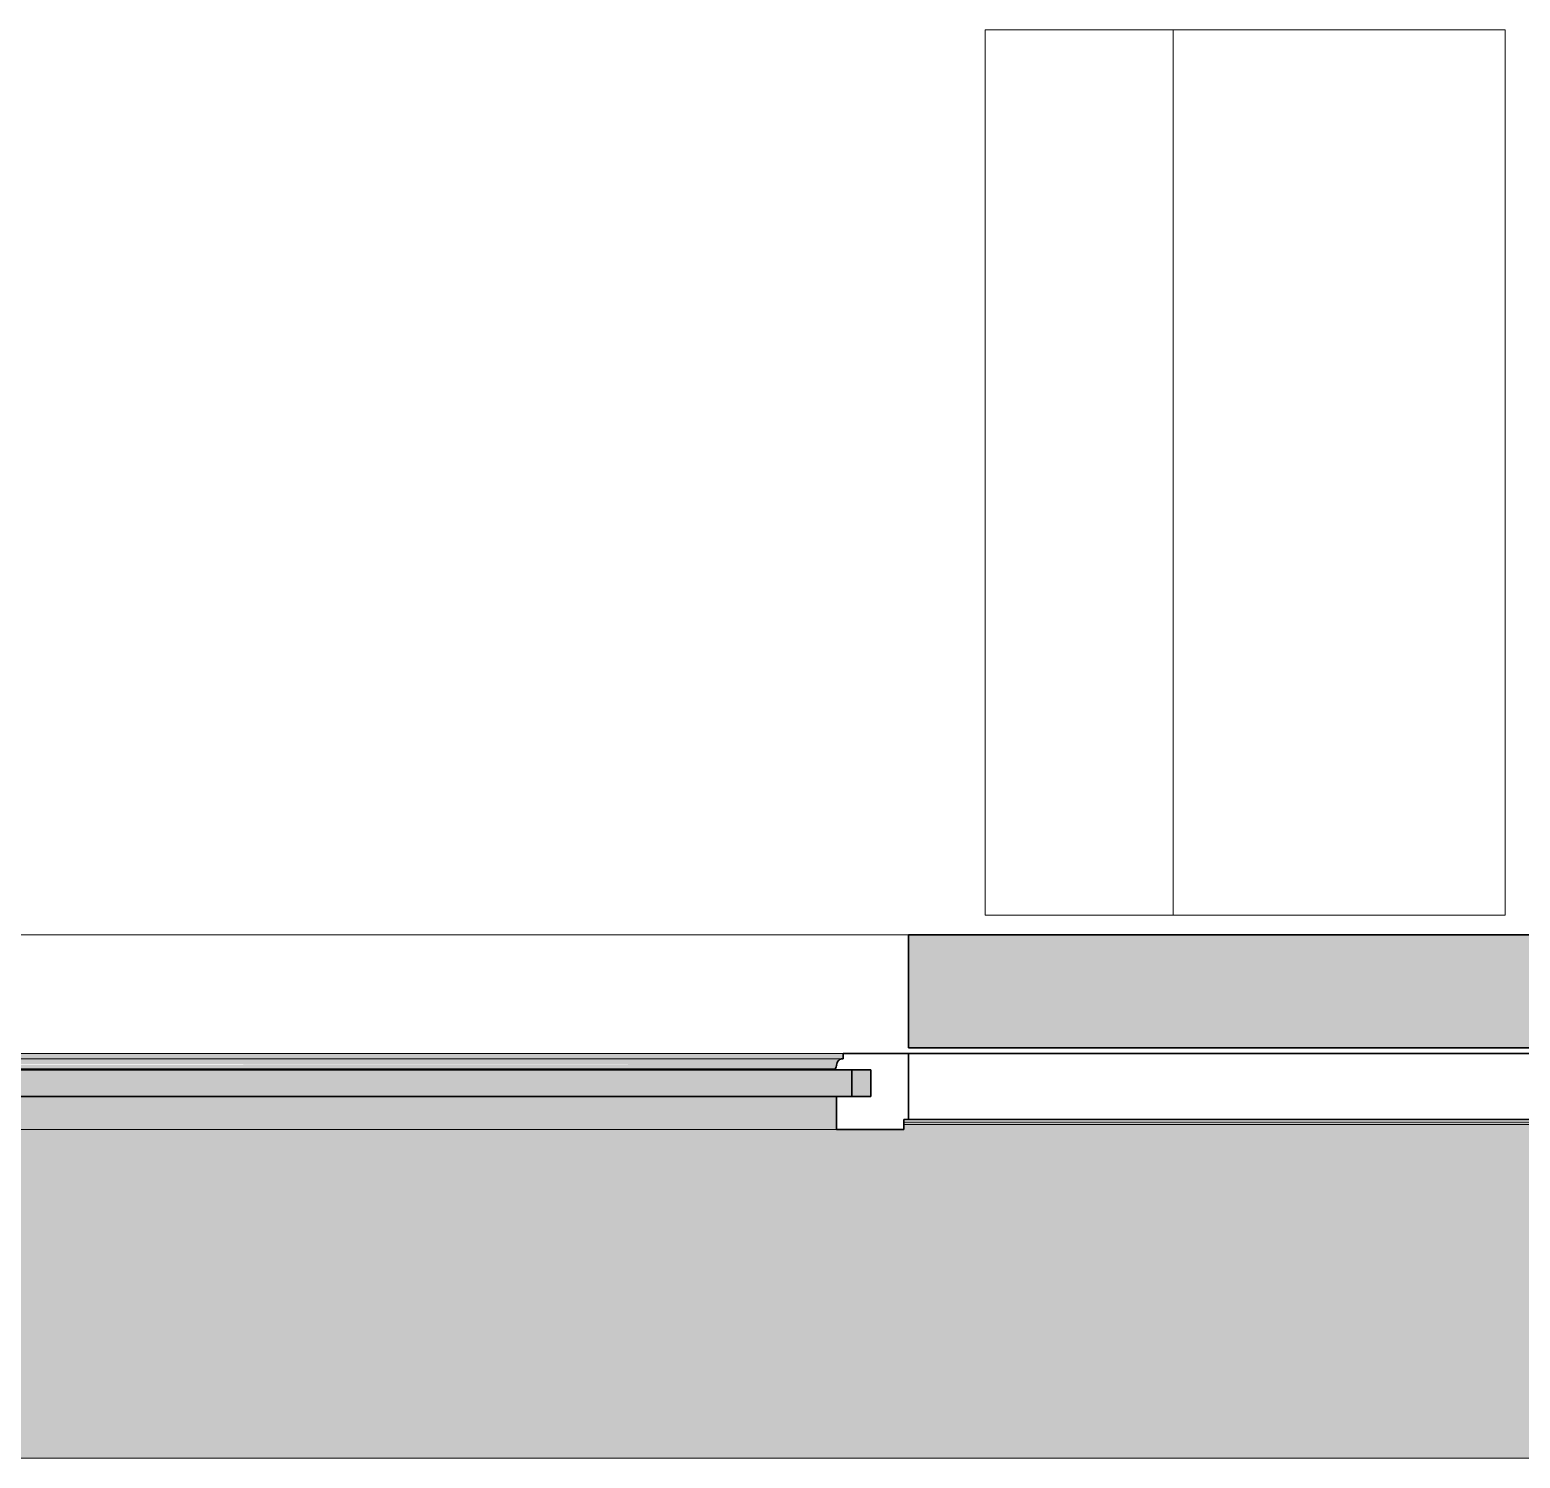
# Model space of a CAD drawing. Header units: millimetres. Extents: x 79795 to 317870, y -36033 to 97293.
# Drawn here: x 213265 to 214611, y 8896 to 10187 of the extents above; entities that cross this region are included whole.
import ezdxf

# ---------------------------------------------------------------- set-up
doc = ezdxf.new("R2010")
doc.units = ezdxf.units.MM
doc.header["$MEASUREMENT"] = 0
for name, color, linetype, lineweight in [('CSM-STL-XX-ZZ-M3-A-XXXX-00001_detached _19_04_21__rvt-1-Level 4$0$A-GLAZ', 7, 'CONTINUOUS', 9), ('CSM-STL-XX-ZZ-M3-A-XXXX-00001_detached _19_04_21__rvt-1-Level 4$0$A-WALL-PATT', 7, 'CONTINUOUS', 9), ('CSM-STL-XX-ZZ-M3-A-XXXX-00001_detached _19_04_21__rvt-1-Level 4$0$I-WALL', 7, 'CONTINUOUS', 9), ('I-FURN', 8, 'CONTINUOUS', 9)]:
    doc.layers.add(name, color=color, linetype=linetype, lineweight=lineweight)

msp = doc.modelspace()

# ---------------------------------------------------------------- hatches: boundary and pattern name
at = {"layer": 'CSM-STL-XX-ZZ-M3-A-XXXX-00001_detached _19_04_21__rvt-1-Level 4$0$A-GLAZ'}
for points in [[(213996.8, 9257.2), (213999.6, 9257.2), (213999.6, 9262.2), (212718, 9262.2), (212718, 9257.2), (213995.8, 9257.2)], [(213993.8, 9252.3), (213995.6, 9255.9), (213995.8, 9257.2), (212720.9, 9256.7), (212723.6, 9253.6), (212724.3, 9252.3), (213993.4, 9252.3)], [(213992.4, 9248.3), (213993.6, 9252.3), (212724, 9251.2), (212725.3, 9248.3), (213003, 9248.3)], [(214024.6, 9223.3), (214024.6, 9247.2), (212710.1, 9247.2), (212710.1, 9223.3), (213003, 9223.3)], [(213992.4, 9247.2), (213992.4, 9248.3), (213003, 9247.2)], [(213993.6, 9193.3), (213993.6, 9223.3), (212724, 9223.3), (212724, 9193.3), (213003, 9193.3)], [(222292.8, 8896.3), (222292.8, 8933.3), (222192.8, 8933.3), (222192.8, 9198), (222188.5, 9198), (222188.5, 9193.3), (220797.2, 9193.3), (220797.2, 9198), (219477.5, 9198), (219477.5, 9193.3), (218086.2, 9193.3), (218086.2, 9198), (216765.5, 9198), (216765.5, 9193.3), (215374.2, 9193.3), (215374.2, 9198), (214054.5, 9198), (214054.5, 9193.3), (212663.2, 9193.3), (212663.2, 9198), (212658.8, 9198), (212658.8, 8896.3), (222192.8, 8896.3)]]:
    msp.add_hatch(color=256, dxfattribs=at).paths.add_polyline_path(points, flags=0)
h = msp.add_hatch(color=256, dxfattribs=at)
h.paths.add_polyline_path([(222192.8, 9198), (222192.8, 9200.1), (222188.5, 9200.1), (222188.5, 9198)], flags=0)
h.paths.add_polyline_path([(220787.5, 9198), (220797.2, 9198), (220797.2, 9200.1), (219477.5, 9200.1), (219477.5, 9198), (220776.7, 9198)], flags=0)
h.paths.add_polyline_path([(218076.5, 9198), (218086.2, 9198), (218086.2, 9200.1), (216765.5, 9200.1), (216765.5, 9198), (217786.8, 9198)], flags=0)
h.paths.add_polyline_path([(215364.5, 9198), (215374.2, 9198), (215374.2, 9200.1), (214054.5, 9200.1), (214054.5, 9198), (214199, 9198)], flags=0)
h.paths.add_polyline_path([(212658.8, 9198), (212663.2, 9198), (212663.2, 9200.1), (212658.8, 9200.1)], flags=0)
at = {"layer": 'CSM-STL-XX-ZZ-M3-A-XXXX-00001_detached _19_04_21__rvt-1-Level 4$0$A-WALL-PATT'}
for points in [[(214160.8, 9267.3), (214160.8, 9369.3), (214058.8, 9369.3), (214058.8, 9267.3)], [(215267.8, 9267.3), (215267.8, 9369.3), (214160.8, 9369.3), (214160.8, 9267.3), (214199, 9267.3)]]:
    msp.add_hatch(color=256, dxfattribs=at).paths.add_polyline_path(points, flags=0)

# ---------------------------------------------------------------- linework, layer by layer
at = {"layer": 'CSM-STL-XX-ZZ-M3-A-XXXX-00001_detached _19_04_21__rvt-1-Level 4$0$A-GLAZ'}
for p, q in [((213999.6, 9262.2), (212718, 9262.2)), ((212719.6, 9257.2), (213998.1, 9257.2)), ((213998.1, 9257.2), (213999.6, 9257.2)), ((212725.3, 9248.3), (213992.4, 9248.3)), ((214054.5, 9200.1), (215374.2, 9200.1)), ((214054.5, 9198), (215374.2, 9198)), ((212724, 9193.3), (213993.6, 9193.3)), ((212658.8, 8896.3), (222292.8, 8896.3))]:
    msp.add_line(p, q, dxfattribs=at)
at = {"layer": 'CSM-STL-XX-ZZ-M3-A-XXXX-00001_detached _19_04_21__rvt-1-Level 4$0$A-GLAZ', "lineweight": 30}
for p, q in [((213999.6, 9257.2), (213998.1, 9257.2)), ((213999.6, 9262.2), (213999.6, 9257.2)), ((214058.8, 9262.2), (213999.6, 9262.2)), ((215369.8, 9262.2), (214058.8, 9262.2)), ((214058.8, 9262.2), (214058.8, 9202.3)), ((214058.8, 9202.3), (214058.8, 9262.2)), ((214024.6, 9247.2), (212710.1, 9247.2)), ((213992.4, 9248.3), (213992.4, 9247.2)), ((213992.4, 9247.2), (214007.6, 9247.2)), ((214007.6, 9247.2), (214007.6, 9223.3)), ((214024.6, 9223.3), (214024.6, 9247.2)), ((212710.1, 9223.3), (214024.6, 9223.3)), ((214007.6, 9223.3), (213993.6, 9223.3)), ((213993.6, 9223.3), (213993.6, 9193.3)), ((214054.5, 9193.3), (214054.5, 9202.3)), ((214054.5, 9202.3), (214058.8, 9202.3)), ((214058.8, 9202.3), (215369.8, 9202.3)), ((213993.6, 9193.3), (214054.5, 9193.3))]:
    msp.add_line(p, q, dxfattribs=at)
for centre, radius, start, end in [((213986.5, 9252.7), 7.4, 323.4261, 356.5739), ((213999.2, 9252), 5.36, 101.9524, 176.5739)]:
    msp.add_arc(centre, radius, start, end, dxfattribs=at)
at = {"layer": 'CSM-STL-XX-ZZ-M3-A-XXXX-00001_detached _19_04_21__rvt-1-Level 4$0$A-GLAZ'}
for points, knots in [([(213994.7, 9254.9), (213994.6, 9254.7), (213994.4, 9254.3), (213994, 9253.4), (213993.9, 9252.7), (213993.8, 9252.3)], [0.6, 0.6, 0.6, 0.6, 0.7, 0.8, 1, 1, 1, 1]), ([(213998.1, 9257.2), (213997.6, 9257.1), (213997, 9256.9), (213996.2, 9256.4), (213995.8, 9256.1), (213995.6, 9255.9)], [0, 0, 0, 0, 0.2, 0.3, 0.4, 0.4, 0.4, 0.4])]:
    msp.add_open_spline(points, degree=3, knots=knots, dxfattribs=at)
msp.add_open_spline([(213993.1, 9249.5), (213992.9, 9249.1), (213992.7, 9248.7), (213992.4, 9248.3)], degree=3, dxfattribs=at)
at = {"layer": 'CSM-STL-XX-ZZ-M3-A-XXXX-00001_detached _19_04_21__rvt-1-Level 4$0$I-WALL'}
msp.add_line((212558.8, 9369.3), (214058.8, 9369.3), dxfattribs=at)
at = {"layer": 'CSM-STL-XX-ZZ-M3-A-XXXX-00001_detached _19_04_21__rvt-1-Level 4$0$I-WALL', "lineweight": 30}
for p, q in [((214160.8, 9369.3), (214058.8, 9369.3)), ((214058.8, 9369.3), (214058.8, 9267.3)), ((215267.8, 9369.3), (214160.8, 9369.3)), ((214058.8, 9267.3), (214160.8, 9267.3)), ((214160.8, 9267.3), (215267.8, 9267.3))]:
    msp.add_line(p, q, dxfattribs=at)
at = {"layer": 'I-FURN'}
for p, q in [((214297.9, 10187.2), (214127.9, 10187.2)), ((214127.9, 10187.2), (214127.9, 9387.2)), ((214597.9, 10187.2), (214297.9, 10187.2)), ((214297.9, 10187.2), (214297.9, 9387.2)), ((214597.9, 9387.2), (214597.9, 10187.2)), ((214127.9, 9387.2), (214297.9, 9387.2)), ((214297.9, 9387.2), (214597.9, 9387.2))]:
    msp.add_line(p, q, dxfattribs=at)

doc.saveas('drawing.dxf')
